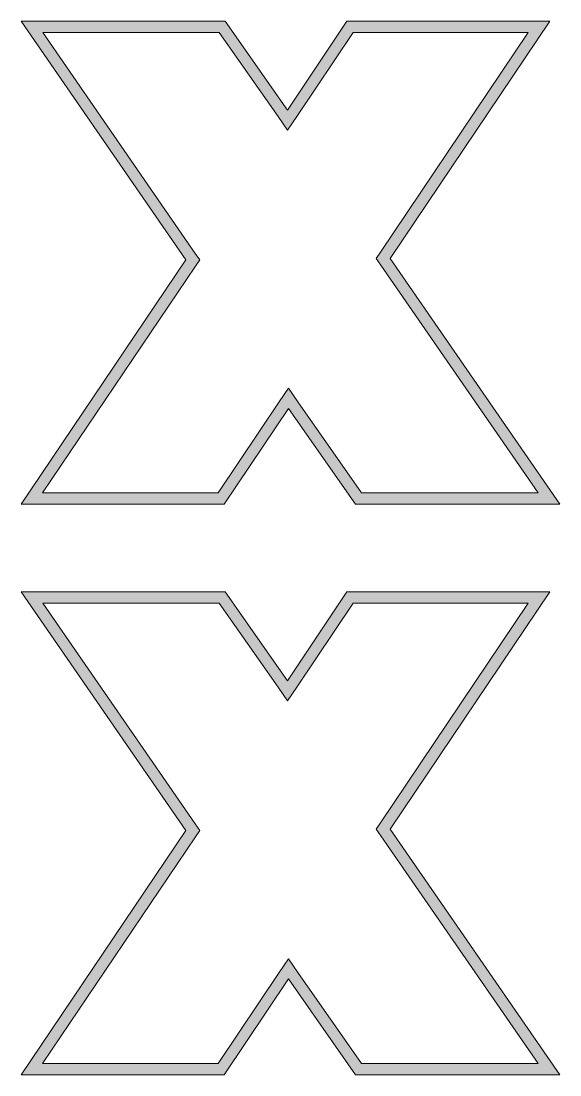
# Model space of a CAD drawing. Header units: millimetres. Extents: x 58 to 947, y -318 to -41.
# Drawn here: x 58 to 199.6, y -318 to -41 of the extents above; entities that cross this region are included whole.
import ezdxf

# ---------------------------------------------------------------- set-up
doc = ezdxf.new("R2010")
doc.units = ezdxf.units.MM
doc.header["$MEASUREMENT"] = 0
doc.layers.add('Layer 12', color=7, linetype='Continuous')
doc.layers.add('Layer6', color=7, linetype='Continuous')

# ---------------------------------------------------------------- blocks, each defined once
blk = doc.blocks.new('block 3')
at = {"layer": 'Layer 12'}
h = blk.add_hatch(color=2, dxfattribs=at)
h.dxf.hatch_style = 2
h.paths.add_polyline_path([(196.93, -41.04), (143.63, -41.04), (128, -64.43), (111.64, -41.04), (57.97, -41.04), (101.31, -103.79), (57.97, -168.04), (111.34, -168.04), (128.29, -142.83), (145.88, -168.04), (199.62, -168.04), (154.97, -103.46)])
h.paths.add_polyline_path([(191.3, -44.04), (152.48, -101.79), (151.34, -103.48), (152.5, -105.17), (193.9, -165.04), (147.45, -165.04), (130.75, -141.11), (128.24, -137.52), (125.8, -141.15), (109.75, -165.04), (63.62, -165.04), (103.8, -105.47), (104.94, -103.77), (103.78, -102.09), (63.69, -44.04), (110.07, -44.04), (125.54, -66.15), (128.05, -69.74), (130.49, -66.1), (145.23, -44.04)])
at = {"layer": 'Layer 12', "lineweight": 0}
for points in [[(196.93, -41.04), (143.63, -41.04), (128, -64.43), (111.64, -41.04), (57.97, -41.04), (101.31, -103.79), (57.97, -168.04), (111.34, -168.04), (128.29, -142.83), (145.88, -168.04), (199.62, -168.04), (154.97, -103.46), (196.93, -41.04), (196.93, -41.04)], [(191.3, -44.04), (152.48, -101.79), (151.34, -103.48), (152.5, -105.17), (193.9, -165.04), (147.45, -165.04), (130.75, -141.11), (128.24, -137.52), (125.8, -141.15), (109.75, -165.04), (63.62, -165.04), (103.8, -105.47), (104.94, -103.77), (103.78, -102.09), (63.69, -44.04), (110.07, -44.04), (125.54, -66.15), (128.05, -69.74), (130.49, -66.1), (145.23, -44.04), (191.3, -44.04)]]:
    blk.add_lwpolyline(points, dxfattribs=at)

msp = doc.modelspace()

# ---------------------------------------------------------------- hatches: boundary and pattern name
at = {"layer": 'Layer6'}
h = msp.add_hatch(color=2, dxfattribs=at)
h.dxf.hatch_style = 2
h.paths.add_polyline_path([(154.97, -253.44), (196.93, -191.02), (143.63, -191.02), (128, -214.41), (111.64, -191.02), (57.97, -191.02), (101.31, -253.78), (57.97, -318.03), (111.34, -318.03), (128.29, -292.81), (145.88, -318.03), (199.62, -318.03)])
h.paths.add_polyline_path([(130.75, -291.09), (128.24, -287.5), (125.8, -291.13), (109.75, -315.03), (63.62, -315.03), (103.8, -255.45), (104.94, -253.76), (103.78, -252.07), (63.69, -194.02), (110.07, -194.02), (125.54, -216.13), (128.05, -219.72), (130.49, -216.08), (145.23, -194.02), (191.3, -194.02), (152.48, -251.77), (151.34, -253.47), (152.5, -255.15), (193.9, -315.03), (147.45, -315.03)])

# ---------------------------------------------------------------- linework, layer by layer
at = {"layer": 'Layer6', "lineweight": 0}
for points in [[(154.97, -253.44), (196.93, -191.02), (143.63, -191.02), (128, -214.41), (111.64, -191.02), (57.97, -191.02), (101.31, -253.78), (57.97, -318.03), (111.34, -318.03), (128.29, -292.81), (145.88, -318.03), (199.62, -318.03), (154.97, -253.44)], [(130.75, -291.09), (128.24, -287.5), (125.8, -291.13), (109.75, -315.03), (63.62, -315.03), (103.8, -255.45), (104.94, -253.76), (103.78, -252.07), (63.69, -194.02), (110.07, -194.02), (125.54, -216.13), (128.05, -219.72), (130.49, -216.08), (145.23, -194.02), (191.3, -194.02), (152.48, -251.77), (151.34, -253.47), (152.5, -255.15), (193.9, -315.03), (147.45, -315.03), (130.75, -291.09)]]:
    msp.add_lwpolyline(points, dxfattribs=at)

# ---------------------------------------------------------------- block references
at = {"layer": 'Layer 12'}
msp.add_blockref('block 3', (0, 0), dxfattribs=at)

doc.saveas('drawing.dxf')
